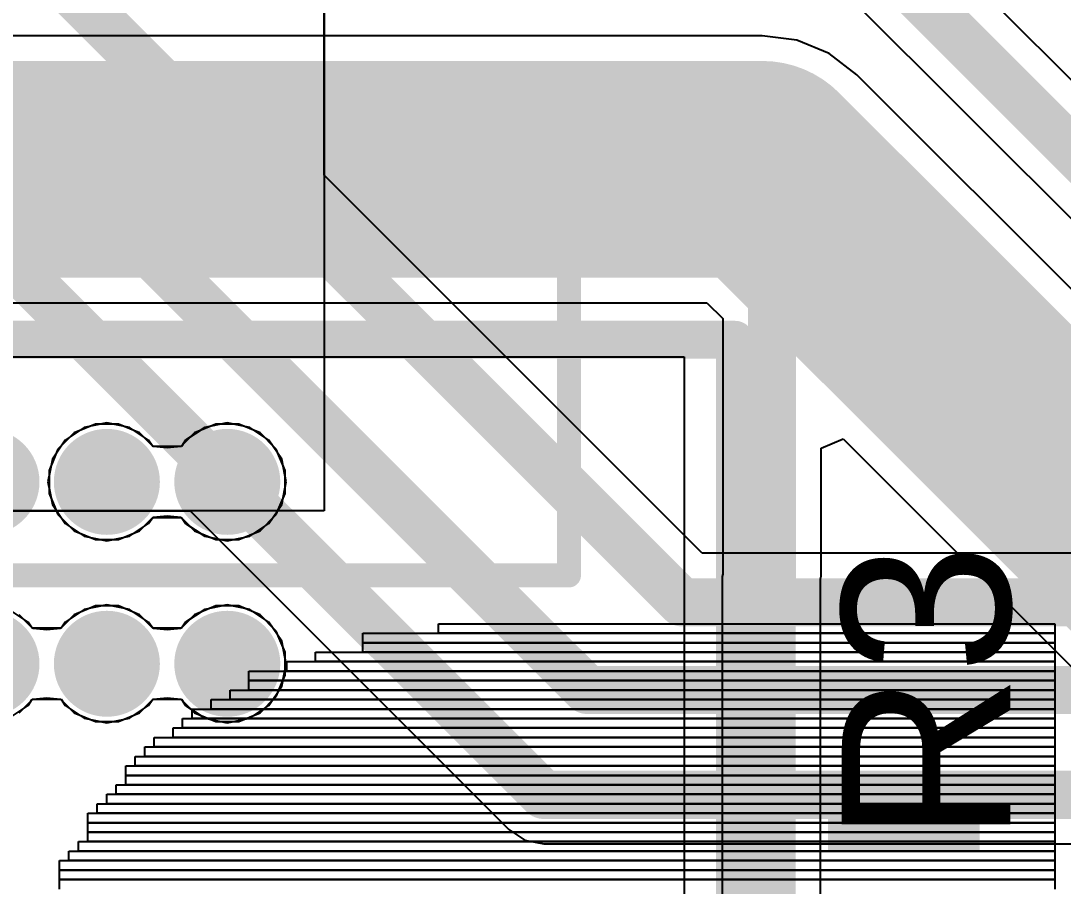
# Model space of a CAD drawing. Header units: inches. Extents: x -25 to 271, y -41 to 15.
# Drawn here: x 23.37 to 28.87, y -29.18 to -24.62 of the extents above; entities that cross this region are included whole.
import ezdxf

# ---------------------------------------------------------------- set-up
doc = ezdxf.new("R2010")
doc.units = ezdxf.units.IN
for name, color, linetype in [('Bottom Layer', 5, 'Continuous'), ('Bottom Overlay', 54, 'Continuous'), ('Top Glue Points', 56, 'Continuous'), ('Top Layer', 1, 'Continuous'), ('Top Overlay', 2, 'Continuous'), ('Top Paste', 8, 'Continuous'), ('Top Solder', 216, 'Continuous')]:
    doc.layers.add(name, color=color, linetype=linetype)
doc.styles.add('Arial', font='', dxfattribs={"height": 0.2})
doc.styles.get('Arial').set_extended_font_data('Arial')

# ---------------------------------------------------------------- blocks, each defined once
blk = doc.blocks.new('BL_R8812AF1_B_14')
at = {"layer": 'Bottom Overlay'}
for points in [[(-13.4999984, 8.89999744, 0.127, 0.127, 0), (-13.4999984, 6.845825779999999, 0.127, 0.127, 0)], [(13.50000094, 8.89999744, 0.127, 0.127, 0), (-13.4999984, 8.89999744, 0.127, 0.127, 0)]]:
    blk.add_lwpolyline(points, format="xyseb", dxfattribs=at)
for points in [[(-13.5317484, 8.89999744, 0.0635, 0.0635, 1), (-13.4682484, 8.89999744, 0.0635, 0.0635, 1)], [(-13.5317484, 8.89999744, 0.0635, 0.0635, 1), (-13.4682484, 8.89999744, 0.0635, 0.0635, 1)], [(-13.5317484, 6.845825779999999, 0.0635, 0.0635, 1), (-13.4682484, 6.845825779999999, 0.0635, 0.0635, 1)]]:
    blk.add_lwpolyline(points, format="xyseb", close=True, dxfattribs=at)
blk = doc.blocks.new('ADM6_30_01_5_L_4_2_A_TR_66')
at = {"layer": 'Top Layer'}
h = blk.add_hatch(color=1, dxfattribs=at)
edge = h.paths.add_edge_path()
edge.add_arc((-9.2075, -0.79000096), 0.17799812, 0, 360)
h = blk.add_hatch(color=1, dxfattribs=at)
edge = h.paths.add_edge_path()
edge.add_arc((-8.5725, -0.79000096), 0.17799812, 0, 360)
h = blk.add_hatch(color=1, dxfattribs=at)
edge = h.paths.add_edge_path()
edge.add_arc((-9.2075, -1.74999904), 0.17799812, 0, 360)
h = blk.add_hatch(color=1, dxfattribs=at)
edge = h.paths.add_edge_path()
edge.add_arc((-8.5725, -1.74999904), 0.17799812, 0, 360)
at = {"layer": 'Top Paste'}
h = blk.add_hatch(color=8, dxfattribs=at)
edge = h.paths.add_edge_path()
edge.add_arc((-9.2075, -0.79000096), 0.17799812, 0, 360)
h = blk.add_hatch(color=8, dxfattribs=at)
edge = h.paths.add_edge_path()
edge.add_arc((-8.5725, -0.79000096), 0.17799812, 0, 360)
h = blk.add_hatch(color=8, dxfattribs=at)
edge = h.paths.add_edge_path()
edge.add_arc((-9.2075, -1.74999904), 0.17799812, 0, 360)
h = blk.add_hatch(color=8, dxfattribs=at)
edge = h.paths.add_edge_path()
edge.add_arc((-8.5725, -1.74999904), 0.17799812, 0, 360)
at = {"layer": 'Top Solder'}
h = blk.add_hatch(color=216, dxfattribs=at)
edge = h.paths.add_edge_path()
edge.add_arc((-9.2075, -0.79000096), 0.27959812, 0, 360)
h = blk.add_hatch(color=216, dxfattribs=at)
edge = h.paths.add_edge_path()
edge.add_arc((-8.5725, -0.79000096), 0.27959812, 0, 360)
h = blk.add_hatch(color=216, dxfattribs=at)
edge = h.paths.add_edge_path()
edge.add_arc((-7.9375, -0.79000096), 0.27959812, 0, 360)
h = blk.add_hatch(color=216, dxfattribs=at)
edge = h.paths.add_edge_path()
edge.add_arc((-9.2075, -1.74999904), 0.27959812, 0, 360)
h = blk.add_hatch(color=216, dxfattribs=at)
edge = h.paths.add_edge_path()
edge.add_arc((-8.5725, -1.74999904), 0.27959812, 0, 360)
h = blk.add_hatch(color=216, dxfattribs=at)
edge = h.paths.add_edge_path()
edge.add_arc((-7.9375, -1.74999904), 0.27959812, 0, 360)
at = {"layer": 'Top Overlay'}
for points in [[(-11.88500036, 1.79300124, 0.1999996, 0.1999996, 0), (-11.88500036, -2.50000008, 0.1999996, 0.1999996, 0)], [(11.88500036, -2.50000008, 0.1999996, 0.1999996, 0), (-11.88500036, -2.50000008, 0.1999996, 0.1999996, 0)]]:
    blk.add_lwpolyline(points, format="xyseb", dxfattribs=at)
blk.add_lwpolyline([(-11.93500026, -2.50000008, 0.0999998, 0.0999998, 1), (-11.83500046, -2.50000008, 0.0999998, 0.0999998, 1)], format="xyseb", close=True, dxfattribs=at)
blk.add_lwpolyline([(-11.93500026, -2.50000008, 0.0999998, 0.0999998, 1), (-11.83500046, -2.50000008, 0.0999998, 0.0999998, 1)], format="xyseb", close=True, dxfattribs=at)

msp = doc.modelspace()

# ---------------------------------------------------------------- hatches: boundary and pattern name
at = {"layer": 'Top Glue Points'}
msp.add_hatch(color=56, dxfattribs=at).paths.add_polyline_path([(27.626056, -29.00172), (28.426156, -29.00172), (28.426156, -28.601924), (27.626056, -28.601924)])

# ---------------------------------------------------------------- linework, layer by layer
at = {"layer": 'Bottom Layer'}
for p, q in [((24.9682, -9.9822), (24.9682, -27.2034)), ((24.9682, -25.43201924), (24.9682, -24.42092398)), ((26.9632049, -27.42702414), (24.9682, -25.43201924)), ((24.9682, -27.2034), (6.985, -27.2034)), ((19.5598161, -27.2034), (24.2618006, -27.2034)), ((24.2618006, -27.2034), (25.94352444, -28.88512384)), ((53.1809325, -27.42702414), (26.9632049, -27.42702414)), ((25.94352444, -28.88512384), (26.02754256, -28.94126292)), ((26.02754256, -28.94126292), (26.12664828, -28.96097586)), ((26.12664828, -28.96097586), (38.87395324, -28.96097586))]:
    msp.add_line(p, q, dxfattribs=at)
for points in [[(16.42872, -18.22059856, 0.254, 0.254, 0), (26.35612204, -28.1480006, 0.254, 0.254, 0)], [(15.8747206, -18.45007232, 0.254, 0.254, 0), (26.12664828, -28.70199999999999, 0.254, 0.254, 0)], [(21.00204334, -21.83211026, 0.254, 0.254, 0), (26.85593308, -27.686, 0.254, 0.254, 0)], [(26.85593308, -27.686, 0.254, 0.254, 0), (53.28820432, -27.686, 0.254, 0.254, 0)], [(26.35612204, -28.1480006, 0.254, 0.254, 0), (53.4005155, -28.1480006, 0.254, 0.254, 0)], [(26.12664828, -28.70199999999999, 0.254, 0.254, 0), (53.62998672000001, -28.70199999999999, 0.254, 0.254, 0)]]:
    msp.add_lwpolyline(points, format="xyseb", dxfattribs=at)
for points in [[(26.79243308, -27.686, 0.127, 0.127, 1), (26.91943308, -27.686, 0.127, 0.127, 1)], [(26.79243308, -27.686, 0.127, 0.127, 1), (26.91943308, -27.686, 0.127, 0.127, 1)], [(26.29262204, -28.1480006, 0.127, 0.127, 1), (26.41962204, -28.1480006, 0.127, 0.127, 1)], [(26.29262204, -28.1480006, 0.127, 0.127, 1), (26.41962204, -28.1480006, 0.127, 0.127, 1)], [(26.06314828, -28.70199999999999, 0.127, 0.127, 1), (26.19014828, -28.70199999999999, 0.127, 0.127, 1)], [(26.06314828, -28.70199999999999, 0.127, 0.127, 1), (26.19014828, -28.70199999999999, 0.127, 0.127, 1)]]:
    msp.add_lwpolyline(points, format="xyseb", close=True, dxfattribs=at)
at = {"layer": 'Bottom Overlay'}
for p, q in [((25.572339, -27.848814), (25.572339, -27.798776)), ((25.572339, -27.798776), (28.822269, -27.798776)), ((28.822269, -27.798776), (28.822269, -27.848814)), ((25.172289, -27.89885199999999), (25.172289, -27.848814)), ((25.172289, -27.848814), (28.822269, -27.848814)), ((28.822269, -27.848814), (25.572339, -27.848814)), ((28.822269, -27.848814), (28.822269, -27.89885199999999)), ((25.172289, -27.94889), (25.172289, -27.89885199999999)), ((25.172289, -27.89885199999999), (28.822269, -27.89885199999999)), ((28.822269, -27.89885199999999), (25.172289, -27.89885199999999)), ((28.822269, -27.89885199999999), (28.822269, -27.94889)), ((24.922353, -27.998928), (24.922353, -27.94889)), ((24.922353, -27.94889), (28.822269, -27.94889)), ((28.822269, -27.94889), (25.172289, -27.94889)), ((28.822269, -27.94889), (28.822269, -27.998928)), ((24.772493, -28.048966), (24.772493, -27.998928)), ((24.772493, -27.998928), (28.822269, -27.998928)), ((28.822269, -27.998928), (24.922353, -27.998928)), ((28.822269, -27.998928), (28.822269, -28.048966)), ((24.572341, -28.09875), (24.572341, -28.048966)), ((24.572341, -28.048966), (28.822269, -28.048966)), ((28.822269, -28.048966), (24.772493, -28.048966)), ((28.822269, -28.048966), (28.822269, -28.09875)), ((28.822269, -28.09875), (24.572341, -28.09875)), ((24.572341, -28.148788), (24.572341, -28.09875)), ((24.572341, -28.09875), (28.822269, -28.09875)), ((28.822269, -28.09875), (28.822269, -28.148788)), ((24.372443, -28.248864), (24.372443, -28.198826)), ((24.372443, -28.198826), (28.822269, -28.198826)), ((24.472265, -28.198826), (24.472265, -28.148788)), ((24.472265, -28.148788), (28.822269, -28.148788)), ((28.822269, -28.198826), (24.472265, -28.198826)), ((28.822269, -28.148788), (24.572341, -28.148788)), ((28.822269, -28.148788), (28.822269, -28.198826)), ((28.822269, -28.198826), (28.822269, -28.248864)), ((24.272367, -28.298902), (24.272367, -28.248864)), ((24.272367, -28.248864), (28.822269, -28.248864)), ((28.822269, -28.248864), (24.372443, -28.248864)), ((28.822269, -28.248864), (28.822269, -28.298902)), ((24.222329, -28.34894), (24.222329, -28.298902)), ((24.222329, -28.298902), (28.822269, -28.298902)), ((28.822269, -28.298902), (24.272367, -28.298902)), ((28.822269, -28.298902), (28.822269, -28.34894)), ((24.172291, -28.398978), (24.172291, -28.34894)), ((24.172291, -28.34894), (28.822269, -28.34894)), ((28.822269, -28.34894), (24.222329, -28.34894)), ((28.822269, -28.34894), (28.822269, -28.398978)), ((24.072469, -28.448762), (24.072469, -28.398978)), ((24.072469, -28.398978), (28.822269, -28.398978)), ((28.822269, -28.398978), (24.172291, -28.398978)), ((28.822269, -28.398978), (28.822269, -28.448762)), ((24.022431, -28.4988), (24.022431, -28.448762)), ((24.022431, -28.448762), (28.822269, -28.448762)), ((28.822269, -28.448762), (24.072469, -28.448762)), ((28.822269, -28.448762), (28.822269, -28.4988)), ((23.972393, -28.548838), (23.972393, -28.4988)), ((23.972393, -28.4988), (28.822269, -28.4988)), ((28.822269, -28.4988), (24.022431, -28.4988)), ((28.822269, -28.4988), (28.822269, -28.548838)), ((23.922355, -28.598876), (23.922355, -28.548838)), ((23.922355, -28.548838), (28.822269, -28.548838)), ((28.822269, -28.548838), (23.972393, -28.548838)), ((28.822269, -28.548838), (28.822269, -28.598876)), ((23.922355, -28.648914), (23.922355, -28.598876)), ((23.922355, -28.598876), (28.822269, -28.598876)), ((28.822269, -28.598876), (23.922355, -28.598876)), ((28.822269, -28.598876), (28.822269, -28.648914)), ((23.872317, -28.698952), (23.872317, -28.648914)), ((23.872317, -28.648914), (28.822269, -28.648914)), ((28.822269, -28.648914), (23.922355, -28.648914)), ((28.822269, -28.648914), (28.822269, -28.698952)), ((23.822279, -28.74899), (23.822279, -28.698952)), ((23.822279, -28.698952), (28.822269, -28.698952)), ((28.822269, -28.698952), (23.872317, -28.698952)), ((28.822269, -28.698952), (28.822269, -28.74899)), ((23.722457, -28.848812), (23.722457, -28.798774)), ((23.722457, -28.798774), (28.822269, -28.798774)), ((23.772495, -28.798774), (23.772495, -28.74899)), ((23.772495, -28.74899), (28.822269, -28.74899)), ((28.822269, -28.798774), (23.772495, -28.798774)), ((28.822269, -28.74899), (23.822279, -28.74899)), ((28.822269, -28.74899), (28.822269, -28.798774)), ((28.822269, -28.798774), (28.822269, -28.848812)), ((23.722457, -28.89885), (23.722457, -28.848812)), ((23.722457, -28.848812), (28.822269, -28.848812)), ((28.822269, -28.848812), (23.722457, -28.848812)), ((28.822269, -28.848812), (28.822269, -28.89885)), ((28.822269, -28.89885), (23.722457, -28.89885)), ((23.722457, -28.948888), (23.722457, -28.89885)), ((23.722457, -28.89885), (28.822269, -28.89885)), ((28.822269, -28.89885), (28.822269, -28.948888)), ((23.672419, -28.998926), (23.672419, -28.948888)), ((23.672419, -28.948888), (28.822269, -28.948888)), ((28.822269, -28.948888), (23.722457, -28.948888)), ((28.822269, -28.948888), (28.822269, -28.998926)), ((23.622381, -29.04896399999999), (23.622381, -28.998926)), ((23.622381, -28.998926), (28.822269, -28.998926)), ((28.822269, -28.998926), (23.672419, -28.998926)), ((28.822269, -28.998926), (28.822269, -29.04896399999999)), ((23.572343, -29.099002), (23.572343, -29.04896399999999)), ((23.572343, -29.04896399999999), (28.822269, -29.04896399999999)), ((28.822269, -29.04896399999999), (23.622381, -29.04896399999999)), ((28.822269, -29.04896399999999), (28.822269, -29.099002)), ((23.572343, -29.148786), (23.572343, -29.099002)), ((23.572343, -29.099002), (28.822269, -29.099002)), ((28.822269, -29.099002), (23.572343, -29.099002)), ((28.822269, -29.099002), (28.822269, -29.148786)), ((23.572343, -29.19882399999999), (23.572343, -29.148786)), ((23.572343, -29.148786), (28.822269, -29.148786)), ((28.822269, -29.148786), (23.572343, -29.148786)), ((28.822269, -29.148786), (28.822269, -29.19882399999999))]:
    msp.add_line(p, q, dxfattribs=at)
at = {"layer": 'Top Layer'}
for p, q in [((31.40667328, -27.42702414), (27.85638066, -23.87673152)), ((27.565985, -24.31883122), (31.11627761999999, -27.86912384)), ((27.27960254, -24.69547258), (17.44800676, -24.69547258)), ((27.4619466, -24.71947812), (27.27960254, -24.69547258)), ((27.63186752, -24.78986152), (27.4619466, -24.71947812)), ((27.77777782, -24.90182472), (27.63186752, -24.78986152)), ((30.92422568, -28.04827258), (27.77777782, -24.90182472)), ((17.15618362, -26.10452742), (26.9877794, -26.10452742)), ((26.9877794, -26.10452742), (27.07142414, -26.18817216)), ((27.07142414, -26.18817216), (27.07142414, -27.53626446)), ((6.9342, -26.3906), (26.8680311, -26.3906)), ((26.8680311, -26.3906), (26.8680311, -31.765494)), ((23.70390992, -26.76274302), (23.60302366, -26.83015462)), ((23.7622461, -26.74504684), (23.65014828, -26.79148058)), ((23.822914, -26.73907276), (23.70390992, -26.76274302)), ((23.8835819, -26.74504684), (23.7622461, -26.74504684)), ((23.94191808, -26.76274302), (23.822914, -26.73907276)), ((23.99567972, -26.79148058), (23.8835819, -26.74504684)), ((24.04280434, -26.83015462), (23.94191808, -26.76274302)), ((24.33890992, -26.76274302), (24.23802366, -26.83015462)), ((24.3972461, -26.74504684), (24.28514828, -26.79148058)), ((24.457914, -26.73907276), (24.33890992, -26.76274302)), ((24.5185819, -26.74504684), (24.3972461, -26.74504684)), ((24.57691808, -26.76274302), (24.457914, -26.73907276)), ((24.63067972, -26.79148058), (24.5185819, -26.74504684)), ((24.67780434, -26.83015462), (24.57691808, -26.76274302)), ((23.65014828, -26.79148058), (23.56434962, -26.87727924)), ((24.06762268, -26.86342354), (23.99567972, -26.79148058)), ((24.28514828, -26.79148058), (24.21320532, -26.86342354)), ((24.71647838, -26.87727924), (24.63067972, -26.79148058)), ((27.58937586, -26.87205954), (27.70670862, -26.82345664)), ((27.70670862, -26.82345664), (30.06277198, -29.17952)), ((23.56434962, -26.87727924), (23.51791588, -26.98937706)), ((23.60302366, -26.83015462), (23.53561206, -26.93104088)), ((24.0645696, -26.86272758), (24.04280434, -26.83015462)), ((24.2162584, -26.86272758), (24.0645696, -26.86272758)), ((24.140414, -26.8710791), (24.06762268, -26.86342354)), ((24.21320532, -26.86342354), (24.140414, -26.8710791)), ((24.23802366, -26.83015462), (24.2162584, -26.86272758)), ((24.74521594, -26.93104088), (24.67780434, -26.83015462)), ((24.76291212, -26.98937706), (24.71647838, -26.87727924)), ((27.58937586, -27.54751666), (27.58937586, -26.87205954)), ((23.53561206, -26.93104088), (23.5119418, -27.05004496)), ((24.7688862, -27.05004496), (24.74521594, -26.93104088)), ((23.51791588, -26.98937706), (23.51791588, -27.11071286)), ((24.76291212, -27.11071286), (24.76291212, -26.98937706)), ((23.5119418, -27.05004496), (23.53561206, -27.16904904)), ((24.74521594, -27.16904904), (24.7688862, -27.05004496)), ((23.51791588, -27.11071286), (23.56434962, -27.22281068)), ((24.71647838, -27.22281068), (24.76291212, -27.11071286)), ((23.53561206, -27.16904904), (23.60302366, -27.2699353)), ((24.67780434, -27.2699353), (24.74521594, -27.16904904)), ((23.56434962, -27.22281068), (23.65014828, -27.30860934)), ((23.99567972, -27.30860934), (24.06762268, -27.23666638)), ((24.04280434, -27.2699353), (24.0645696, -27.23736234)), ((24.0645696, -27.23736234), (24.2162584, -27.23736234)), ((24.06762268, -27.23666638), (24.140414, -27.22901082)), ((24.140414, -27.22901082), (24.21320532, -27.23666638)), ((24.21320532, -27.23666638), (24.28514828, -27.30860934)), ((24.2162584, -27.23736234), (24.23802366, -27.2699353)), ((24.63067972, -27.30860934), (24.71647838, -27.22281068)), ((23.60302366, -27.2699353), (23.70390992, -27.3373469)), ((23.65014828, -27.30860934), (23.7622461, -27.35504308)), ((23.8835819, -27.35504308), (23.99567972, -27.30860934)), ((23.94191808, -27.3373469), (24.04280434, -27.2699353)), ((24.23802366, -27.2699353), (24.33890992, -27.3373469)), ((24.28514828, -27.30860934), (24.3972461, -27.35504308)), ((24.5185819, -27.35504308), (24.63067972, -27.30860934)), ((24.57691808, -27.3373469), (24.67780434, -27.2699353)), ((23.70390992, -27.3373469), (23.822914, -27.36101716)), ((23.7622461, -27.35504308), (23.8835819, -27.35504308)), ((23.822914, -27.36101716), (23.94191808, -27.3373469)), ((24.33890992, -27.3373469), (24.457914, -27.36101716)), ((24.3972461, -27.35504308), (24.5185819, -27.35504308)), ((24.457914, -27.36101716), (24.57691808, -27.3373469)), ((27.07142414, -27.53626446), (27.06863014, -27.55031066)), ((27.06863014, -27.55031066), (27.06863014, -30.04672934)), ((27.58658186, -27.56156286), (27.58937586, -27.54751666)), ((27.58658186, -29.30652), (27.58658186, -27.56156286)), ((23.822914, -27.69907084), (23.70390992, -27.7227411)), ((23.94191808, -27.7227411), (23.822914, -27.69907084)), ((24.457914, -27.69907084), (24.33890992, -27.7227411)), ((24.57691808, -27.7227411), (24.457914, -27.69907084)), ((23.40780434, -27.7901527), (23.30691808, -27.7227411)), ((23.43262268, -27.82342162), (23.36067972, -27.75147866)), ((23.65014828, -27.75147866), (23.57820532, -27.82342162)), ((23.70390992, -27.7227411), (23.60302366, -27.7901527)), ((23.7622461, -27.70504492), (23.65014828, -27.75147866)), ((23.8835819, -27.70504492), (23.7622461, -27.70504492)), ((23.99567972, -27.75147866), (23.8835819, -27.70504492)), ((24.04280434, -27.7901527), (23.94191808, -27.7227411)), ((24.06762268, -27.82342162), (23.99567972, -27.75147866)), ((24.28514828, -27.75147866), (24.21320532, -27.82342162)), ((24.33890992, -27.7227411), (24.23802366, -27.7901527)), ((24.3972461, -27.70504492), (24.28514828, -27.75147866)), ((24.5185819, -27.70504492), (24.3972461, -27.70504492)), ((24.63067972, -27.75147866), (24.5185819, -27.70504492)), ((24.67780434, -27.7901527), (24.57691808, -27.7227411)), ((24.71647838, -27.83727732), (24.63067972, -27.75147866)), ((23.4295696, -27.82272566), (23.40780434, -27.7901527)), ((23.60302366, -27.7901527), (23.5812584, -27.82272566)), ((24.0645696, -27.82272566), (24.04280434, -27.7901527)), ((24.23802366, -27.7901527), (24.2162584, -27.82272566)), ((24.74521594, -27.89103896), (24.67780434, -27.7901527)), ((23.5812584, -27.82272566), (23.4295696, -27.82272566)), ((23.505414, -27.83107718), (23.43262268, -27.82342162)), ((23.57820532, -27.82342162), (23.505414, -27.83107718)), ((24.2162584, -27.82272566), (24.0645696, -27.82272566)), ((24.140414, -27.83107718), (24.06762268, -27.82342162)), ((24.21320532, -27.82342162), (24.140414, -27.83107718)), ((24.76291212, -27.94937514), (24.71647838, -27.83727732)), ((24.7688862, -28.01004304), (24.74521594, -27.89103896)), ((24.76291212, -28.07071094), (24.76291212, -27.94937514)), ((24.74521594, -28.12904712), (24.7688862, -28.01004304)), ((24.71647838, -28.18280876), (24.76291212, -28.07071094)), ((24.67780434, -28.22993338), (24.74521594, -28.12904712)), ((23.36067972, -28.26860742), (23.43262268, -28.19666446)), ((23.40780434, -28.22993338), (23.4295696, -28.19736042)), ((23.4295696, -28.19736042), (23.5812584, -28.19736042)), ((23.43262268, -28.19666446), (23.505414, -28.1890089)), ((23.505414, -28.1890089), (23.57820532, -28.19666446)), ((23.57820532, -28.19666446), (23.65014828, -28.26860742)), ((23.5812584, -28.19736042), (23.60302366, -28.22993338)), ((23.99567972, -28.26860742), (24.06762268, -28.19666446)), ((24.04280434, -28.22993338), (24.0645696, -28.19736042)), ((24.0645696, -28.19736042), (24.2162584, -28.19736042)), ((24.06762268, -28.19666446), (24.140414, -28.1890089)), ((24.140414, -28.1890089), (24.21320532, -28.19666446)), ((24.21320532, -28.19666446), (24.28514828, -28.26860742)), ((24.2162584, -28.19736042), (24.23802366, -28.22993338)), ((24.63067972, -28.26860742), (24.71647838, -28.18280876)), ((23.30691808, -28.29734498), (23.40780434, -28.22993338)), ((23.60302366, -28.22993338), (23.70390992, -28.29734498)), ((23.94191808, -28.29734498), (24.04280434, -28.22993338)), ((24.23802366, -28.22993338), (24.33890992, -28.29734498)), ((24.57691808, -28.29734498), (24.67780434, -28.22993338)), ((23.65014828, -28.26860742), (23.7622461, -28.31504116)), ((23.70390992, -28.29734498), (23.822914, -28.32101523999999)), ((23.822914, -28.32101523999999), (23.94191808, -28.29734498)), ((23.8835819, -28.31504116), (23.99567972, -28.26860742)), ((24.28514828, -28.26860742), (24.3972461, -28.31504116)), ((24.33890992, -28.29734498), (24.457914, -28.32101523999999)), ((24.457914, -28.32101523999999), (24.57691808, -28.29734498)), ((24.5185819, -28.31504116), (24.63067972, -28.26860742)), ((23.7622461, -28.31504116), (23.8835819, -28.31504116)), ((24.3972461, -28.31504116), (24.5185819, -28.31504116))]:
    msp.add_line(p, q, dxfattribs=at)
for points in [[(27.67325682, -24.05985536, 0.254, 0.254, 0), (31.29940146, -27.686, 0.254, 0.254, 0)], [(17.15618362, -25.4, 1.143, 1.143, 0), (27.27960254, -25.4, 1.143, 1.143, 0)], [(27.27960254, -25.4, 1.143, 1.143, 0), (30.63240254, -28.7528, 1.143, 1.143, 0)], [(27.3304, -27.54751666, 0.254, 0.254, 0), (27.3304, -25.1852176, 0.254, 0.254, 0)], [(27.327606, -27.55031066, 0.254, 0.254, 0), (27.3304, -27.54751666, 0.254, 0.254, 0)], [(27.327606, -30.04672934, 0.254, 0.254, 0), (27.327606, -27.55031066, 0.254, 0.254, 0)]]:
    msp.add_lwpolyline(points, format="xyseb", dxfattribs=at)
for points in [[(26.99385254, -25.4, 0.5714999999999999, 0.5714999999999999, 1), (27.56535254, -25.4, 0.5714999999999999, 0.5714999999999999, 1)], [(26.99385254, -25.4, 0.5714999999999999, 0.5714999999999999, 1), (27.56535254, -25.4, 0.5714999999999999, 0.5714999999999999, 1)], [(27.2669, -25.1852176, 0.127, 0.127, 1), (27.3939, -25.1852176, 0.127, 0.127, 1)], [(27.264106, -27.55031066, 0.127, 0.127, 1), (27.391106, -27.55031066, 0.127, 0.127, 1)], [(27.264106, -27.55031066, 0.127, 0.127, 1), (27.391106, -27.55031066, 0.127, 0.127, 1)], [(27.2669, -27.54751666, 0.127, 0.127, 1), (27.3939, -27.54751666, 0.127, 0.127, 1)], [(27.2669, -27.54751666, 0.127, 0.127, 1), (27.3939, -27.54751666, 0.127, 0.127, 1)]]:
    msp.add_lwpolyline(points, format="xyseb", close=True, dxfattribs=at)

# ---------------------------------------------------------------- block references
at = {"rotation": 180}
for name, p in [('BL_R8812AF1_B_14', (12.7596011, -18.6436)), ('ADM6_30_01_5_L_4_2_A_TR_66', (15.250414, -28.800044))]:
    msp.add_blockref(name, p, dxfattribs=at)

# ---------------------------------------------------------------- texts
at = {"layer": 'Top Overlay', "style": 'Arial'}
msp.add_text('R3', height=0.889, rotation=90, dxfattribs=at).set_placement((28.58755522, -28.95999288))

doc.saveas('drawing.dxf')
